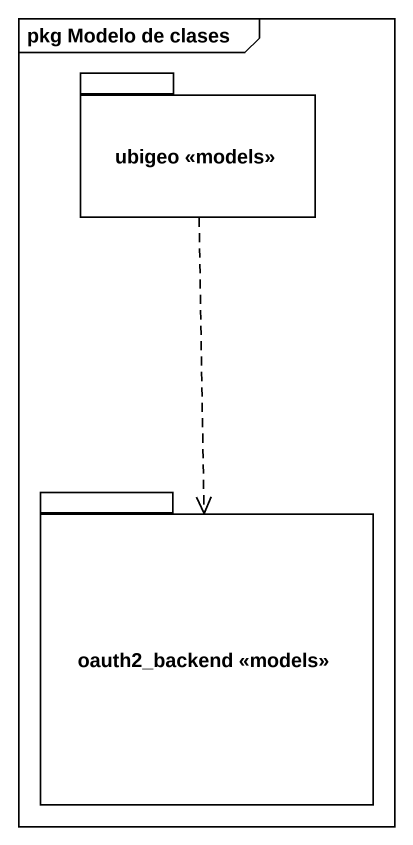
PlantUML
@startuml
mainframe pkg Modelo de clases
package "ubigeo <<models>>" as ubigeo_models {
}
package "oauth2_backend <<models>>" as oauth2_backend_models {
}
ubigeo_models ..> oauth2_backend_models
@enduml
